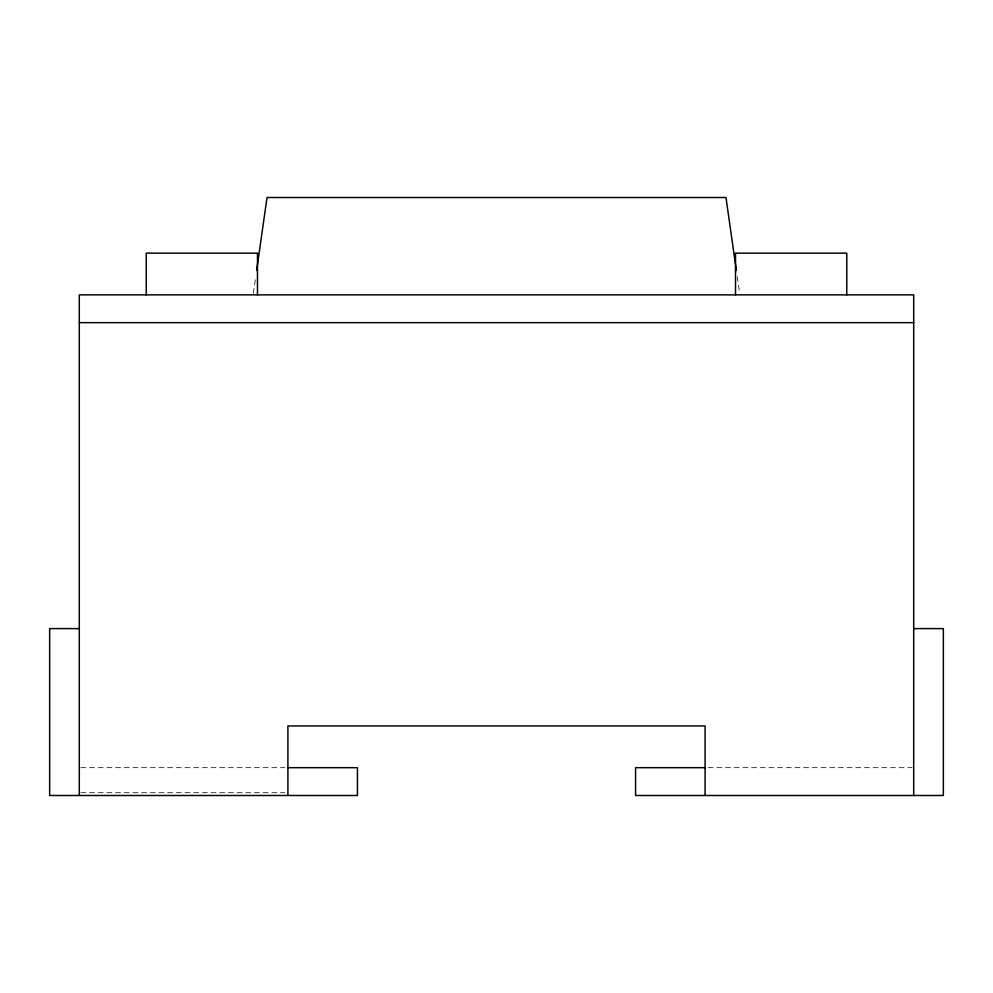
<?xml version="1.0" encoding="UTF-8"?>
<svg xmlns="http://www.w3.org/2000/svg" width="993" height="993" viewBox="0 0 993 993"><rect width="100%" height="100%" fill="white"/><g stroke="black" fill="none" stroke-linecap="round" stroke-linejoin="round"><path stroke-width="0.74" stroke-dasharray="4.96 3.72" d="M253.352 293.332L255.747 276.6M80.855 767.676L284.817 767.676M708.183 767.676L912.145 767.676M80.855 792.712L284.817 792.712M737.253 276.6L739.648 293.332"/><path stroke-width="1.49" d="M256.616 270.518L267.043 197.508L725.957 197.508L736.384 270.518M79.303 322.663L913.697 322.663M79.303 628.606L49.65 628.606L49.65 795.492L357.43 795.492L357.43 767.676L287.908 767.676M913.697 628.606L943.35 628.606L943.35 795.492L635.57 795.492L635.57 767.676L705.092 767.676M913.697 795.492L913.697 294.859L79.303 294.859L79.303 795.492M846.768 294.859L846.768 253.141L735.515 253.141L735.515 294.859M705.092 795.492L705.092 725.957L287.908 725.957L287.908 795.492M257.485 294.859L257.485 253.141L146.232 253.141L146.232 294.859"/></g></svg>
